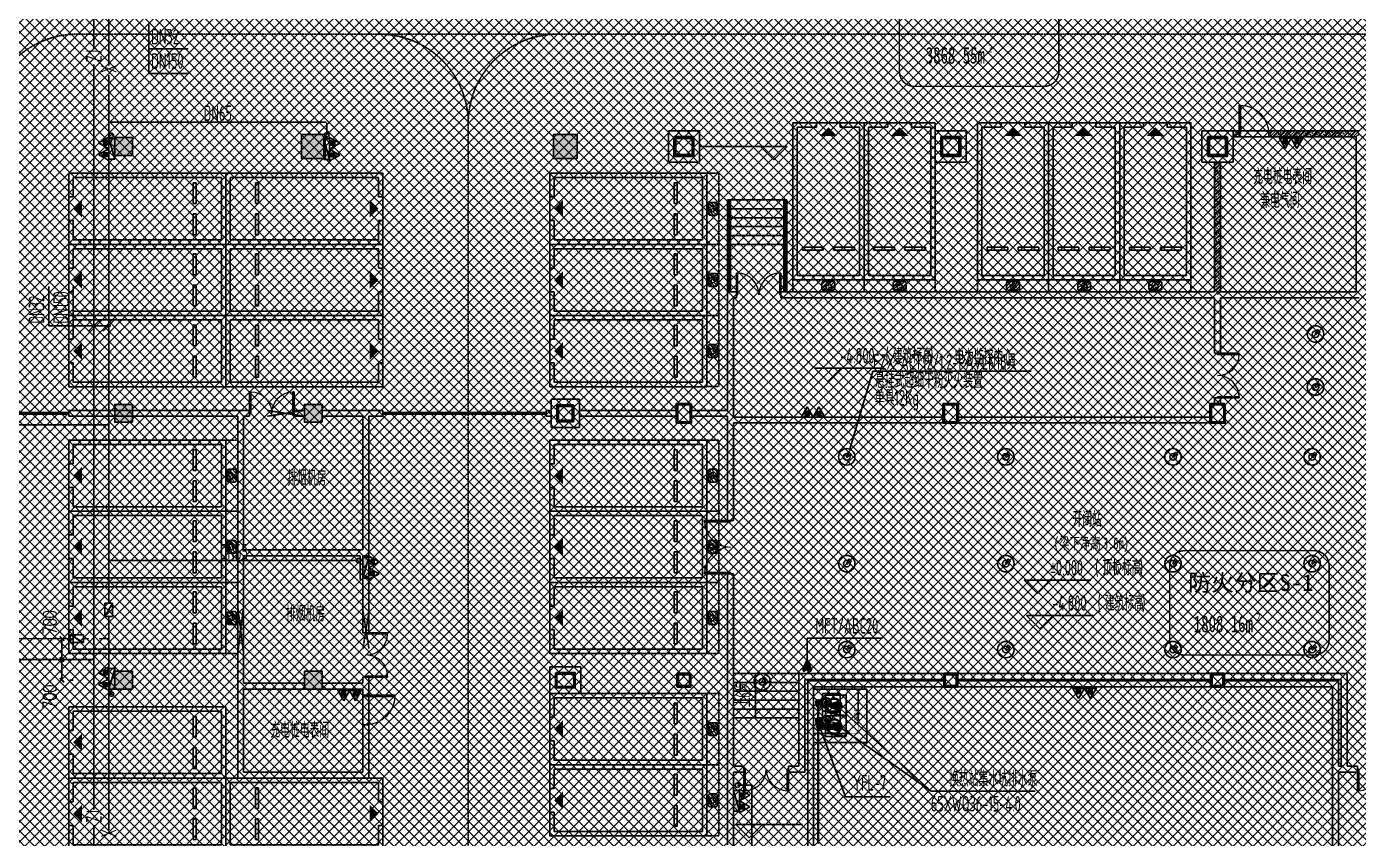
# Model space of a CAD drawing. Extents: x -2120532 to 1934524, y -1331911 to 424203.
# Drawn here: x -85379 to -40459, y -198595 to -171217 of the extents above; entities that cross this region are included whole.
import ezdxf

# ---------------------------------------------------------------- set-up
doc = ezdxf.new("R2010")
doc.units = 0
doc.header["$LTSCALE"] = 10
for name, pattern in [('( Hidden )', [0.375, 0.25, -0.125]), ('__DASH', [0.35, 0.25, -0.1]), ('DASH', [0.35, 0.25, -0.1]), ('排水', [1.1, 1, -0.1])]:
    doc.linetypes.add(name, pattern=pattern)
for name, color, linetype in [('0-绿', 3, 'Continuous'), ('0-蓝', 5, 'Continuous'), ('00-停车位', 67, 'Continuous'), ('A-COLUMN', 8, 'Continuous'), ('A-PUB_HATCH', 8, 'Continuous'), ('A-ROOM_NAME', 23, 'Continuous'), ('A-STAIR', 3, 'Continuous'), ('A-WALL', 2, 'Continuous'), ('car', 252, 'Continuous'), ('DIM_ELEV', 3, 'Continuous'), ('DIM_SYMB', 3, 'Continuous'), ('DOOR_FIRE', 8, 'Continuous'), ('HANDRAIL', 3, 'Continuous'), ('PUB_HATCH', 8, 'Continuous'), ('SPACE', 7, 'Continuous'), ('W-DIM_压力废', 3, 'Continuous'), ('W-DIM_消防', 3, 'Continuous'), ('W-DIM_给水', 3, 'Continuous'), ('W-EQUIP_消火栓', 7, 'Continuous'), ('W-EQUIP_灭火器', 7, 'Continuous'), ('W-PIPE-中水', 122, 'Continuous'), ('W-PIPE-压力废', 31, 'Continuous'), ('W-PIPE-消防', 1, 'Continuous'), ('W-TEXT_中水', 7, 'Continuous'), ('W-TEXT_消防', 7, 'Continuous'), ('W-TWT_DIM', 3, 'Continuous'), ('W-TWT_LEAD', 3, 'Continuous'), ('W-VALVE_压力废', 7, 'Continuous'), ('W-VALVE_废水', 7, 'Continuous'), ('W-VALVE_消防', 7, 'Continuous'), ('W-VPIPE-压力废', 31, 'Continuous'), ('W-VPIPE-消防', 1, 'Continuous'), ('WINDOW', 8, 'Continuous'), ('消防', 1, 'Continuous'), ('画水辅助', 6, 'Continuous'), ('磐龙-图', 7, 'Continuous'), ('车行线', 4, 'Continuous'), ('集水坑', 4, 'Continuous')]:
    doc.layers.add(name, color=color, linetype=linetype)
doc.layers.add('GPS-污水', color=2, linetype='排水', lineweight=40)
doc.layers.add('钢柱', color=51, linetype='Continuous', lineweight=35)
doc.styles.add('8B2_02', font='tssdeng.shx', dxfattribs={"width": 0.6, "bigfont": 'TSSDCHN.shx'})
doc.styles.add('_TCH_DIM_T3', font='SIMPLEX', dxfattribs={"width": 0.705882, "bigfont": 'GBCBIG'})
doc.styles.get("Standard").update_dxf_attribs({"font": 'TSSDENG.shx', "width": 0.7, "bigfont": 'TSSDCHN.shx'})
doc.styles.add('黑体', font='simhei.ttf', dxfattribs={"width": 0.65})
doc.dimstyles.new('_TCH_ARCH&&75', dxfattribs={"dimtxt": 223.125, "dimasz": 75, "dimexe": 187.5, "dimexo": 225, "dimgap": 75, "dimtad": 1, "dimdec": 0, "dimzin": 0, "dimdsep": 46, "dimtxsty": '_TCH_DIM_T3', "dimblk": 'ARCHTICK', "dimcen": 0.09, "dimclrt": 7, "dimazin": 2, "dimtfac": 1, "dimtdec": 0, "dimtix": 1, "dimtmove": 2, "dimatfit": 3, "dimfxl": 0, "dimtolj": 1, "dimtzin": 0, "dimarcsym": 0})
doc.dimstyles.new('_TWT_ARCH&&150', dxfattribs={"dimtxt": 446.25, "dimasz": 150, "dimexe": 375, "dimexo": 450, "dimgap": 189.375, "dimtad": 1, "dimdec": 0, "dimzin": 0, "dimdsep": 46, "dimtxsty": '_TCH_DIM_T3', "dimblk": 'ARCHTICK', "dimcen": 0.09, "dimclrt": 7, "dimazin": 2, "dimtfac": 1, "dimtdec": 0, "dimtix": 1, "dimtmove": 2, "dimatfit": 3, "dimfxl": 0, "dimtolj": 1, "dimtzin": 0, "dimarcsym": 0})
pattern_1 = [(45, (27.5, 1e-10), (-108.18734, 108.18734), []), (45, (55.78, 1e-10), (-108.18734, 108.18734), []), (45, (149.83, 1e-10), (-108.18734, 108.18734), [52.5, -30])]

# ---------------------------------------------------------------- blocks, each defined once
blk = doc.blocks.new('集水坑1500x1500')
blk.add_line((750, -300), (750, -900))
at = {"linetype": '( Hidden )'}
blk.add_lwpolyline([(0, 0), (1500, 0), (1500, -1500), (0, -1500)], close=True, dxfattribs=at)
blk.add_lwpolyline([(150, -900), (150, -300), (1350, -300), (1350, -900)], close=True)
blk = doc.blocks.new('A$C2E841D35')
at = {"color": 7, "ltscale": 100}
for p, q in [((292, 381), (181, 381)), ((292, 219), (181, 219)), ((292, -219), (181, -219)), ((292, -381), (181, -381))]:
    blk.add_line(p, q, dxfattribs=at)
for centre, radius in [((430, 300), 159), ((430, 300), 159), ((150, 297), 86.2), ((150, 297), 86.2), ((150, 300), 62), ((430, 300), 140), ((430, 300), 140), ((430, 300), 73.2), ((430, 300), 73.2), ((430, 300), 56.6), ((430, 300), 56.6), ((150, -303), 86.2), ((150, -303), 86.2), ((150, -300), 62), ((430, -300), 159), ((430, -300), 159), ((430, -300), 140), ((430, -300), 140), ((430, -300), 73.2), ((430, -300), 73.2), ((430, -300), 56.6), ((430, -300), 56.6)]:
    blk.add_circle(centre, radius, dxfattribs=at)
blk = doc.blocks.new('CFGR')
at = {"layer": '消防', "color": 1}
for points in [[(198519, -66058), (198519, -66028), (198459, -66028), (198459, -66058)], [(198503, -65968), (198474, -65968), (198474, -66028), (198503, -66028)]]:
    blk.add_lwpolyline(points, close=True, dxfattribs=at)
blk = doc.blocks.new('CFFR')
at = {"layer": '消防', "color": 1}
for radius in [150, 60]:
    blk.add_circle((198503, -65354), radius, dxfattribs=at)
at = {"layer": '消防', "color": 1, "rotation": 134.9999999997785}
blk.add_blockref('CFGR', (292209, -252353), dxfattribs=at)
blk = doc.blocks.new('42')
at = {"layer": '磐龙-图', "color": 1, "xscale": 1.850336657837033, "yscale": 1.850336657837033, "zscale": 1.850336657837033}
for p in [(-409201, -60659), (-409201, -62446), (-425013, -64802), (-419646, -64802), (-414007, -64802), (-409317, -64802), (-425013, -68403), (-419646, -68403), (-414007, -68403), (-409317, -68403), (-425013, -71301), (-419646, -71301), (-414007, -71301), (-409317, -71301), (-427861, -72389)]:
    blk.add_blockref('CFFR', p, dxfattribs=at)
blk = doc.blocks.new('_ArchTick')
at = {"color": 0, "linetype": 'ByBlock', "const_width": 0.4}
blk.add_lwpolyline([(-0.5, -0.5), (0.5, 0.5)], dxfattribs=at)
blk = doc.blocks.new('车位2400x5300')
at = {"layer": '00-停车位', "color": 251}
for p, q in [((-875, -1000), (-175, -1000)), ((-875, -1100), (-875, -1000)), ((-875, -1100), (-175, -1100)), ((-175, -1100), (-175, -1000)), ((175, -1000), (875, -1000)), ((175, -1100), (175, -1000)), ((175, -1100), (875, -1100)), ((875, -1100), (875, -1000)), ((400, -5300), (-400, -5300))]:
    blk.add_line(p, q, dxfattribs=at)
blk.add_lwpolyline([(400, -5150), (400, -5300), (1200, -5300), (1200, 0), (-1200, 0), (-1200, -5300), (-400, -5300), (-400, -5150), (-1050, -5150), (-1050, -150), (1050, -150), (1050, -5150), (400, -5150)], dxfattribs=at)
blk.add_lwpolyline([(0, -5150, 0, 600, 0), (0, -4850, 600, 600, 0)], format="xyseb", dxfattribs=at)
blk = doc.blocks.new('A$C10817FE3')
at = {"layer": '0-蓝', "color": 9, "linetype": 'DASH', "ltscale": 3, "const_width": 50}
for points in [[(-168718, -10722), (-164340, -10722, 0.414214), (-163840, -10222), (-163840, -7703, 0.414214), (-164340, -7203), (-168718, -7203, 0.414214), (-169218, -7703), (-169218, -10222, 0.414214)], [(-159602, -29901), (-155223, -29901, 0.414214), (-154723, -29401), (-154723, -26882, 0.414214), (-155223, -26382), (-159602, -26382, 0.414214), (-160102, -26882), (-160102, -29401, 0.414214)]]:
    blk.add_lwpolyline(points, format="xyb", close=True, dxfattribs=at)
at = {"layer": '0-绿', "color": 0, "linetype": 'DASH', "style": '黑体', "width": 0.65}
for s, height, p in [('3868.55m', 563.3, (-168327, -9954)), ('2', 282, (-166221, -9579)), ('1808.16m', 563.3, (-159285, -29133)), ('2', 282, (-157179, -28758))]:
    blk.add_text(s, height=height, dxfattribs=at).set_placement(p)
at = {"layer": '0-绿', "color": 0, "linetype": 'DASH', "style": '黑体'}
blk.add_text('防火分区S-1', height=563.3, dxfattribs=at).set_placement((-159473, -27741))
blk = doc.blocks.new('$SB01_1')
h = blk.add_hatch(color=256)
h.dxf.hatch_style = 1
h.paths.add_polyline_path([(-0.381, -0.323), (0.5, 0), (-0.381, 0.323)])
h.paths.add_polyline_path([(0, 0), (0.002, 0), (0.002, 0.001), (0, 0.001)], flags=24)
h.paths.add_polyline_path([(0, -0.002), (0.003, -0.002), (0.003, -0.001), (0, -0.001)], flags=24)
h.paths.add_polyline_path([(0, -0.003), (0.003, -0.003), (0.003, -0.002), (0, -0.002)], flags=24)
for p, q in [((0.5, 0), (-0.381, 0.323)), ((-0.381, 0.323), (-0.381, -0.323)), ((0.5, 0), (-0.381, -0.323))]:
    blk.add_line(p, q)
blk.add_circle((0, 0), 0.5)
at = {"flags": 1}
for tag, p in [('UNIT', (0, 0)), ('SPEC', (0, -0.002)), ('WHAT', (0, -0.003))]:
    blk.add_attdef(tag, p, '', height=0.001, dxfattribs=at)
blk = doc.blocks.new('A$C2EF10B80')
at = {"layer": 'A-PUB_HATCH'}
h = blk.add_hatch(dxfattribs=at)
h.set_pattern_fill('ANSI31', color=256, scale=50, angle=-16.4434)
h.set_pattern_definition([(45, (6188.46, 7099.97), (-56.1266, 56.1266), [])])
h.paths.add_polyline_path([(-983, -100, 0.414214), (-1033, -50), (-1184, -50), (-1091, -207), (-1210, -207), (-1204, -250), (-983, -250)])
h.paths.add_polyline_path([(-983, -250), (-1204, -250), (-1190, -350), (-1033, -350, 0.414213), (-983, -300)])
h.paths.add_polyline_path([(-1262, -250), (-1417, -250), (-1417, -300, 0.414215), (-1367, -350), (-1207, -350)])
h.paths.add_polyline_path([(-1221, -50), (-1367, -50, 0.414214), (-1417, -100), (-1417, -250), (-1262, -250), (-1320, -146), (-1212, -146)])
at = {"layer": 'car', "linetype": 'DASH', "ltscale": 0.5}
blk.add_line((-1367, -350), (-1033, -350), dxfattribs=at)
at = {"layer": 'car', "linetype": 'DASH'}
blk.add_lwpolyline([(-2400, 0), (0, 0), (0, -400), (-2400, -400)], close=True, dxfattribs=at)
at = {"layer": 'car', "linetype": 'DASH', "ltscale": 0.5}
blk.add_lwpolyline([(-1320, -146), (-1185, -390), (-1210, -207), (-1091, -207), (-1227, 23), (-1212, -146)], close=True, dxfattribs=at)
for points in [[(-1367, -50, 0.414214), (-1417, -100), (-1417, -300)], [(-1033, -350, 0.414214), (-983, -300), (-983, -100, 0.414214), (-1033, -50), (-1367, -50)]]:
    blk.add_lwpolyline(points, format="xyb", dxfattribs=at)
at = {"layer": 'car', "linetype": 'DASH'}
blk.add_arc((-1367, -300), 50, 180, 270, dxfattribs=at)
blk = doc.blocks.new('A$C77CA03F4')
at = {"rotation": 16.44344089606073}
for p in [(6792, 2422), (4490, 1742), (2189, 1063)]:
    blk.add_blockref('A$C2EF10B80', p, dxfattribs=at)
blk = doc.blocks.new('_FZH')
blk.add_lwpolyline([(-0.5, -0.5), (0.5, -0.5), (0.5, 0.5), (-0.5, 0.5)], close=True)
at = {"layer": 'PUB_HATCH'}
blk.add_solid([(-0.5, -0.5), (0.5, -0.5), (-0.5, 0.5), (0.5, 0.5)], dxfattribs=at)
blk = doc.blocks.new('$DorLib2D$00000002')
for p, q in [((-0.5, 0), (-0.5, 0.4875)), ((-0.475, 0.4875), (-0.5, 0.4875)), ((-0.475, 0), (-0.475, 0.4875)), ((0.475, 0), (0.475, 0.4875)), ((0.475, 0.4875), (0.5, 0.4875)), ((0.5, 0), (0.5, 0.4875)), ((-0.5, 0), (-0.475, 0)), ((0.5, 0), (0.475, 0))]:
    blk.add_line(p, q)
at = {"lineweight": 13}
for centre, start, end in [((-0.4875, 0), 0, 88.53072), ((0.4875, 0), 91.46928, 180)]:
    blk.add_arc(centre, 0.4875, start, end, dxfattribs=at)
blk = doc.blocks.new('$DorLib2D$00000213')
at = {"color": 0, "linetype": 'DASH', "const_width": 0.02}
blk.add_lwpolyline([(0.5, 0), (-0.5, 0)], dxfattribs=at)
blk = doc.blocks.new('$DorLib2D$00000001')
for p, q in [((0.45, 0.975), (0.5, 0.975)), ((0.45, 0), (0.45, 0.975)), ((0.5, 0), (0.5, 0.975)), ((0.5, 0), (0.45, 0))]:
    blk.add_line(p, q)
at = {"lineweight": 13}
blk.add_arc((0.475, 0), 0.975, 91.4693, 180, dxfattribs=at)
blk = doc.blocks.new('*D341')
at = {"layer": 'Defpoints', "color": 0, "transparency": 16777216}
for p in [(-84368, -192560), (-84187, -192560), (-84368, -193260)]:
    blk.add_point(p, dxfattribs=at)
at = {"layer": 'W-TWT_DIM', "color": 0, "lineweight": -2, "transparency": 16777216}
for p, q in [((-84187, -193260), (-84187, -192560)), ((-83918, -192560), (-83812, -192560)), ((-83918, -193260), (-83812, -193260))]:
    blk.add_line(p, q, dxfattribs=at)
at = {"layer": 'W-TWT_DIM', "color": 0, "lineweight": -2, "transparency": 16777216, "xscale": 150, "yscale": 150, "zscale": 150}
for p, rotation in [((-84187, -192560), 90), ((-84187, -193260), 270)]:
    blk.add_blockref('_ArchTick', p, dxfattribs=dict(at, rotation=rotation))
at = {"layer": 'W-TWT_DIM', "color": 7, "transparency": 16777216, "insert": (-84599, -193815), "char_height": 446.2, "attachment_point": 5, "rotation": 90, "style": '_TCH_DIM_T3'}
blk.add_mtext('\\A1;700', dxfattribs=at)
blk = doc.blocks.new('*D342')
at = {"layer": 'Defpoints', "color": 0, "transparency": 16777216}
for p in [(-84368, -191860), (-84187, -191860), (-84368, -192560)]:
    blk.add_point(p, dxfattribs=at)
at = {"layer": 'W-TWT_DIM', "color": 0, "lineweight": -2, "transparency": 16777216}
for p, q in [((-84187, -192560), (-84187, -191860)), ((-83918, -191860), (-83812, -191860)), ((-83918, -192560), (-83812, -192560))]:
    blk.add_line(p, q, dxfattribs=at)
at = {"layer": 'W-TWT_DIM', "color": 0, "lineweight": -2, "transparency": 16777216, "xscale": 150, "yscale": 150, "zscale": 150}
for p, rotation in [((-84187, -191860), 90), ((-84187, -192560), 270)]:
    blk.add_blockref('_ArchTick', p, dxfattribs=dict(at, rotation=rotation))
at = {"layer": 'W-TWT_DIM', "color": 7, "transparency": 16777216, "insert": (-84599, -191305), "char_height": 446.2, "attachment_point": 5, "rotation": 90, "style": '_TCH_DIM_T3'}
blk.add_mtext('\\A1;700', dxfattribs=at)
blk = doc.blocks.new('$TwtSys$00000434')
for p, q in [((-0.5, 0.5), (-0.5, -0.5)), ((-0.5, -0.5), (0.5, 0.5)), ((0.5, 0.5), (-0.5, 0.5)), ((0.5, -0.5), (0.5, 0.5)), ((-0.5, -0.5), (0.5, -0.5))]:
    blk.add_line(p, q)
blk.add_solid([(0.5, -0.5), (0.5, 0.5), (-0.5, -0.5)])
blk = doc.blocks.new('$TwtSys$00000546')
h = blk.add_hatch()
h.set_pattern_fill('ANSI31', color=256, scale=200, style=0)
h.set_pattern_definition([(45, (-38543.802, -6670.83), (-17.67767, 17.67767), [])])
h.paths.add_polyline_path([(-65, 174), (65, 174), (65, 44), (-65, 44)])
for points in [[(0, 344), (-198, 0), (198, 0)], [(-65, 174), (65, 174), (65, 44), (-65, 44)]]:
    blk.add_lwpolyline(points, close=True)
blk = doc.blocks.new('$VALVE$00000316')
for p, q in [((-125, 72), (125, -72)), ((-125, 72), (-125, -72)), ((-125, 72), (125, 72)), ((125, 72), (125, -72)), ((-125, -72), (125, -72))]:
    blk.add_line(p, q)
at = {"const_width": 21.1}
blk.add_lwpolyline([(-11, 0, 1), (11, 0, 1)], format="xyb", close=True, dxfattribs=at)
for p in [(-125, 0), (125, 0)]:
    blk.add_point(p)
at = {"color": 7, "flags": 9}
for tag in ['XSIZE', 'YSIZE']:
    blk.add_attdef(tag, (0, 0), '', height=0.5, dxfattribs=at)
blk = doc.blocks.new('$TWTSYS$00000547')
blk.add_hatch(color=256).paths.add_polyline_path([(-155, 0), (0, 346), (155, 0)])
for p, q in [((-155, 0), (0, 346)), ((155, 0), (-155, 0)), ((155, 0), (0, 346))]:
    blk.add_line(p, q)
for centre in [(-103, -26), (103, -26)]:
    blk.add_circle(centre, 25.7)
blk = doc.blocks.new('A$C1C3C0163')
h = blk.add_hatch()
h.set_pattern_fill('ANSI37', color=8, scale=150)
h.set_pattern_definition([(45, (-601697.23, -233886.27), (-168.3798, 168.3798), []), (135, (-601697.23, -233886.27), (-168.3798, -168.3798), [])])
h.paths.add_polyline_path([(-80300, 5300), (-80300, -9000), (-62000, -9000), (-62000, -64625), (-76750, -64625), (-76750, -62675), (-73875, -62675), (-73775, -57275), (-100380, -57275), (-100572, -124002), (-71150, -123999), (-71150, -126437), (-63509, -133383), (-65550, -135650), (-61611, -139196), (-83885, -163934), (-83885, -174096), (-119589, -213750), (-196450, -213750), (-196450, -207800), (-209700, -193450), (-209700, -169150), (-201700, -169149), (-201700, 5300), (-192675, 5300)])

msp = doc.modelspace()

# ---------------------------------------------------------------- hatches: boundary and pattern name
at = {"layer": 'DIM_SYMB'}
msp.add_hatch(color=8, dxfattribs=at).paths.add_polyline_path([(-60788.6, -193035.4), (-60788.6, -193485.4), (-60848.6, -193485.4)])
at = {"layer": 'PUB_HATCH'}
h = msp.add_hatch(dxfattribs=at)
h.set_pattern_fill('耐火砖', color=8, scale=50, style=0)
h.set_pattern_definition(pattern_1)
h.paths.add_polyline_path([(-44683.6, -174735.4), (-44683.6, -174935.4), (-44483.6, -174935.4), (-44483.6, -174735.4)])
h = msp.add_hatch(dxfattribs=at)
h.set_pattern_fill('耐火砖', color=8, scale=50, style=0)
h.set_pattern_definition(pattern_1)
h.paths.add_polyline_path([(-40433.6, -174735.4), (-43483.6, -174735.4), (-43483.6, -174935.4), (-40533.6, -174935.4), (-40433.6, -174868.7)])
h = msp.add_hatch(dxfattribs=at)
h.set_pattern_fill('耐火砖', color=8, scale=50, style=0)
h.set_pattern_definition(pattern_1)
h.paths.add_polyline_path([(-45108.6, -175785.4), (-45308.6, -175785.4), (-45308.6, -180160.4), (-45208.6, -180260.4), (-45108.6, -180160.4)])
at = {"layer": 'W-PIPE-消防'}
for points in [[(-60916.1, -196802.8), (-60916.1, -196776.5), (-60889.9, -196776.5)], [(-60916.1, -196802.8), (-60889.9, -196802.8), (-60889.9, -196776.5)]]:
    msp.add_hatch(color=256, dxfattribs=at).paths.add_polyline_path(points)

# ---------------------------------------------------------------- linework, layer by layer
at = {"color": 8, "linetype": 'DASH'}
for points in [[(-76008.6, -184160.4), (-77270.7, -184360.4)], [(-77270.7, -184160.4), (-76008.6, -184360.4)], [(-78058.6, -190764.8), (-78258.6, -192364.8)], [(-78058.6, -192364.8), (-78258.6, -190764.8)], [(-73833.6, -190939.8), (-74033.6, -192189.8)], [(-73833.6, -192189.8), (-74033.6, -190939.8)]]:
    msp.add_lwpolyline(points, dxfattribs=at)
at = {"layer": 'A-COLUMN', "color": 8}
for p, q in [((-62683.6, -174735.4), (-63733.6, -174735.4)), ((-63733.6, -174735.4), (-63733.6, -175785.4)), ((-62683.6, -175785.4), (-62683.6, -174735.4)), ((-53683.6, -174735.4), (-54733.6, -174735.4)), ((-54733.6, -174735.4), (-54733.6, -175785.4)), ((-53683.6, -175785.4), (-53683.6, -174735.4)), ((-44683.6, -174735.4), (-45733.6, -174735.4)), ((-45733.6, -174735.4), (-45733.6, -175785.4)), ((-44683.6, -174735.4), (-45733.6, -174735.4)), ((-45733.6, -174735.4), (-45733.6, -175785.4)), ((-44683.6, -175785.4), (-44683.6, -174735.4)), ((-44683.6, -175785.4), (-44683.6, -174735.4)), ((-63733.6, -175785.4), (-62683.6, -175785.4)), ((-54733.6, -175785.4), (-53683.6, -175785.4)), ((-45733.6, -175785.4), (-44683.6, -175785.4)), ((-45733.6, -175785.4), (-44683.6, -175785.4)), ((-66733.6, -183785.4), (-67683.6, -183785.4)), ((-67683.6, -183785.4), (-67683.6, -184735.4)), ((-66733.6, -183785.4), (-67683.6, -183785.4)), ((-67683.6, -183785.4), (-67683.6, -184735.4)), ((-66733.6, -184735.4), (-66733.6, -183785.4)), ((-66733.6, -184735.4), (-66733.6, -183785.4)), ((-62958.6, -183935.4), (-63458.6, -183935.4)), ((-63458.6, -183935.4), (-63458.6, -184585.4)), ((-62958.6, -184585.4), (-62958.6, -183935.4)), ((-53958.6, -183935.4), (-54458.6, -183935.4)), ((-54458.6, -183935.4), (-54458.6, -184585.4)), ((-53958.6, -184585.4), (-53958.6, -183935.4)), ((-44958.6, -183935.4), (-45458.6, -183935.4)), ((-45458.6, -183935.4), (-45458.6, -184585.4)), ((-44958.6, -184585.4), (-44958.6, -183935.4)), ((-63458.6, -184585.4), (-62958.6, -184585.4)), ((-54458.6, -184585.4), (-53958.6, -184585.4)), ((-45458.6, -184585.4), (-44958.6, -184585.4)), ((-67683.6, -184735.4), (-66733.6, -184735.4)), ((-67683.6, -184735.4), (-66733.6, -184735.4)), ((-66683.6, -192810.4), (-67733.6, -192810.4)), ((-67733.6, -192810.4), (-67733.6, -193710.4)), ((-66683.6, -193710.4), (-66683.6, -192810.4)), ((-62983.6, -193035.4), (-63433.6, -193035.4)), ((-63433.6, -193035.4), (-63433.6, -193485.4)), ((-62983.6, -193485.4), (-62983.6, -193035.4)), ((-53983.6, -193035.4), (-54433.6, -193035.4)), ((-54433.6, -193035.4), (-54433.6, -193485.4)), ((-53983.6, -193485.4), (-53983.6, -193035.4)), ((-44983.6, -193035.4), (-45433.6, -193035.4)), ((-45433.6, -193035.4), (-45433.6, -193485.4)), ((-44983.6, -193485.4), (-44983.6, -193035.4)), ((-63433.6, -193485.4), (-62983.6, -193485.4)), ((-54433.6, -193485.4), (-53983.6, -193485.4)), ((-45433.6, -193485.4), (-44983.6, -193485.4)), ((-67733.6, -193710.4), (-66683.6, -193710.4))]:
    msp.add_line(p, q, dxfattribs=at)
at = {"layer": 'A-STAIR', "color": 8}
for points in [[(-59333.6, -193035.4), (-61533.6, -193035.4)], [(-59333.6, -193335.4), (-61533.6, -193335.4)], [(-59333.6, -193635.4), (-61533.6, -193635.4)], [(-59333.6, -193935.4), (-61533.6, -193935.4)], [(-59333.6, -194235.4), (-61533.6, -194235.4)], [(-59333.6, -194535.4), (-61533.6, -194535.4)]]:
    msp.add_lwpolyline(points, dxfattribs=at)
at = {"layer": 'A-WALL', "color": 8}
for p, q in [((-44483.6, -174735.4), (-44683.6, -174735.4)), ((-44483.6, -174935.4), (-44483.6, -174735.4)), ((-40433.6, -174735.4), (-43483.6, -174735.4)), ((-43483.6, -174735.4), (-43483.6, -174935.4)), ((-44683.6, -174935.4), (-44483.6, -174935.4)), ((-43483.6, -174935.4), (-40533.6, -174935.4)), ((-40533.6, -180160.4), (-40533.6, -174935.4)), ((-45308.6, -180160.4), (-45308.6, -175785.4)), ((-45108.6, -180160.4), (-45108.6, -175785.4)), ((-61433.6, -180160.4), (-61733.6, -180160.4)), ((-61733.6, -184160.4), (-61733.6, -180160.4)), ((-61533.6, -180360.4), (-61433.6, -180360.4)), ((-61533.6, -184260.4), (-61533.6, -180360.4)), ((-61433.6, -180360.4), (-61433.6, -180160.4)), ((-45308.6, -180160.4), (-59933.6, -180160.4)), ((-59933.6, -180160.4), (-59933.6, -180360.4)), ((-59933.6, -180360.4), (-45308.6, -180360.4)), ((-45308.6, -180360.4), (-45308.6, -182235.4)), ((-45108.6, -180160.4), (-40533.6, -180160.4)), ((-45108.6, -182235.4), (-45108.6, -180360.4)), ((-45108.6, -180360.4), (-40433.6, -180360.4)), ((-45308.6, -182235.4), (-45108.6, -182235.4)), ((-78158.6, -184160.4), (-83958.6, -184160.4)), ((-83958.6, -184160.4), (-83958.6, -184360.4)), ((-77858.6, -184160.4), (-78158.6, -184160.4)), ((-77858.6, -184360.4), (-77858.6, -184160.4)), ((-76008.6, -184160.4), (-76358.6, -184160.4)), ((-76358.6, -184160.4), (-76358.6, -184360.4)), ((-75408.6, -184160.4), (-73933.6, -184160.4)), ((-73358.6, -184160.4), (-73933.6, -184160.4)), ((-73358.6, -184360.4), (-73358.6, -184160.4)), ((-67683.6, -184160.4), (-67858.6, -184160.4)), ((-67858.6, -184160.4), (-67858.6, -184360.4)), ((-66733.6, -184160.4), (-63458.6, -184160.4)), ((-62958.6, -184160.4), (-61733.6, -184160.4)), ((-45108.6, -183735.4), (-45308.6, -183735.4)), ((-45308.6, -183735.4), (-45308.6, -183935.4)), ((-45108.6, -183935.4), (-45108.6, -183735.4)), ((-83958.6, -184360.4), (-78258.6, -184360.4)), ((-78258.6, -188960.4), (-78258.6, -184360.4)), ((-78058.6, -188860.4), (-78058.6, -184360.4)), ((-78058.6, -184360.4), (-77858.6, -184360.4)), ((-76358.6, -184360.4), (-76008.6, -184360.4)), ((-75408.6, -184360.4), (-74033.6, -184360.4)), ((-74033.6, -188860.4), (-74033.6, -184360.4)), ((-73833.6, -189060.4), (-73833.6, -184360.4)), ((-73833.6, -184360.4), (-73358.6, -184360.4)), ((-67858.6, -184360.4), (-67683.6, -184360.4)), ((-66733.6, -184360.4), (-63458.6, -184360.4)), ((-62958.6, -184360.4), (-61733.6, -184360.4)), ((-61733.6, -184485.4), (-61733.6, -184360.4)), ((-61733.6, -184485.4), (-61733.6, -187872.9)), ((-61533.6, -184385.4), (-61533.6, -184260.4)), ((-61533.6, -184385.4), (-54458.6, -184385.4)), ((-61533.6, -184585.4), (-54458.6, -184585.4)), ((-61533.6, -187872.9), (-61533.6, -184585.4)), ((-53958.6, -184385.4), (-45458.6, -184385.4)), ((-53958.6, -184585.4), (-45458.6, -184585.4)), ((-61733.6, -187872.9), (-61533.6, -187872.9)), ((-78258.6, -193460.4), (-78258.6, -188960.4)), ((-78058.6, -188860.4), (-74083.6, -188860.4)), ((-78058.6, -189060.4), (-74133.6, -189060.4)), ((-78058.6, -193360.4), (-78058.6, -189060.4)), ((-74133.6, -189860.4), (-74133.6, -189060.4)), ((-74083.6, -188860.4), (-74033.6, -188860.4)), ((-74033.6, -189760.4), (-74033.6, -189060.4)), ((-74033.6, -189060.4), (-73833.6, -189060.4)), ((-74033.6, -189860.4), (-74133.6, -189860.4)), ((-73833.6, -189760.4), (-74033.6, -189760.4)), ((-74033.6, -189860.4), (-74033.6, -191660.4)), ((-73833.6, -191660.4), (-73833.6, -189760.4)), ((-61533.6, -189672.9), (-61733.6, -189672.9)), ((-61733.6, -189672.9), (-61733.6, -196260.4)), ((-61533.6, -196160.4), (-61533.6, -189672.9)), ((-74033.6, -191660.4), (-73833.6, -191660.4)), ((-59333.6, -193035.4), (-54433.6, -193035.4)), ((-59333.6, -196160.4), (-59333.6, -193035.4)), ((-53983.6, -193035.4), (-45433.6, -193035.4)), ((-44983.6, -193035.4), (-40833.6, -193035.4)), ((-40833.6, -196160.4), (-40833.6, -193035.4)), ((-78258.6, -196560.4), (-78258.6, -193460.4)), ((-78058.6, -193360.4), (-76008.6, -193360.4)), ((-78058.6, -196360.4), (-78058.6, -193560.4)), ((-78058.6, -193560.4), (-76008.6, -193560.4)), ((-75408.6, -193360.4), (-74033.6, -193360.4)), ((-75408.6, -193560.4), (-74033.6, -193560.4)), ((-73833.6, -193160.4), (-74033.6, -193160.4)), ((-74033.6, -193160.4), (-74033.6, -193360.4)), ((-74033.6, -193560.4), (-74033.6, -193760.4)), ((-73833.6, -193460.4), (-73833.6, -193160.4)), ((-73833.6, -193760.4), (-73833.6, -193460.4)), ((-59133.6, -193235.4), (-54433.6, -193235.4)), ((-59133.6, -196360.4), (-59133.6, -193235.4)), ((-59033.6, -200560.4), (-59033.6, -193285.4)), ((-59033.6, -193285.4), (-54433.6, -193285.4)), ((-58833.6, -200360.4), (-58833.6, -193485.4)), ((-58833.6, -193485.4), (-54433.6, -193485.4)), ((-53983.6, -193235.4), (-45433.6, -193235.4)), ((-53983.6, -193285.4), (-45433.6, -193285.4)), ((-53983.6, -193485.4), (-45433.6, -193485.4)), ((-44983.6, -193235.4), (-41033.6, -193235.4)), ((-44983.6, -193285.4), (-41133.6, -193285.4)), ((-44983.6, -193485.4), (-41333.6, -193485.4)), ((-41333.6, -196260.4), (-41333.6, -193485.4)), ((-41133.6, -196160.4), (-41133.6, -193285.4)), ((-41033.6, -196160.4), (-41033.6, -193235.4)), ((-74033.6, -193760.4), (-73833.6, -193760.4)), ((-73833.6, -194760.4), (-74033.6, -194760.4)), ((-74033.6, -194760.4), (-74033.6, -196360.4)), ((-73833.6, -196560.4), (-73833.6, -194760.4)), ((-61733.6, -198810.4), (-61733.6, -196260.4)), ((-61183.6, -196160.4), (-61533.6, -196160.4)), ((-61183.6, -196360.4), (-61183.6, -196160.4)), ((-59333.6, -196160.4), (-59683.6, -196160.4)), ((-59683.6, -196160.4), (-59683.6, -196360.4)), ((-41333.6, -209848.7), (-41333.6, -196260.4)), ((-41133.6, -196160.4), (-41033.6, -196160.4)), ((-40483.6, -196160.4), (-40833.6, -196160.4)), ((-40483.6, -196360.4), (-40483.6, -196160.4)), ((-78258.6, -196560.4), (-73833.6, -196560.4)), ((-78058.6, -196360.4), (-74033.6, -196360.4)), ((-61533.6, -196360.4), (-61183.6, -196360.4)), ((-61533.6, -198910.4), (-61533.6, -196360.4)), ((-59683.6, -196360.4), (-59133.6, -196360.4)), ((-41133.6, -196360.4), (-40933.6, -196360.4)), ((-41133.6, -209948.7), (-41133.6, -196360.4)), ((-40933.6, -196360.4), (-40483.6, -196360.4))]:
    msp.add_line(p, q, dxfattribs=at)
at = {"layer": 'DIM_ELEV', "color": 8}
for p, q in [((-59721.7, -175261.5), (-62683.6, -175261.5)), ((-60171.7, -175711.5), (-60621.7, -175261.5)), ((-60171.7, -175711.5), (-59721.7, -175261.5)), ((-58352.4, -183184.7), (-58802.4, -182734.7)), ((-58802.4, -182734.7), (-56556.5, -182734.7)), ((-58352.4, -183184.7), (-57902.4, -182734.7)), ((-51279.8, -190337.1), (-51729.8, -189887.1)), ((-51729.8, -189887.1), (-49483.9, -189887.1)), ((-51279.8, -190337.1), (-50829.8, -189887.1)), ((-51202.1, -191526.3), (-51652.1, -191076.3)), ((-51652.1, -191076.3), (-49406.2, -191076.3)), ((-51202.1, -191526.3), (-50752.1, -191076.3)), ((-61003.2, -198582.3), (-61453.2, -198132.3)), ((-61453.2, -198132.3), (-59207.3, -198132.3)), ((-61003.2, -198582.3), (-60553.2, -198132.3))]:
    msp.add_line(p, q, dxfattribs=at)
at = {"layer": 'DIM_SYMB', "color": 8}
msp.add_lwpolyline([(-60788.6, -194535.4), (-60788.6, -193035.4)], dxfattribs=at)
at = {"layer": 'GPS-污水', "color": 8, "linetype": '排水'}
for p, q in [((-58578.6, -194110.4), (-58376.8, -194110.4)), ((-58578.6, -194810.4), (-58376.8, -194810.4))]:
    msp.add_line(p, q, dxfattribs=at)
for centre in [(-58653.6, -194110.4), (-58653.6, -194810.4)]:
    msp.add_circle(centre, 75, dxfattribs=at)
at = {"layer": 'HANDRAIL', "color": 8}
for points in [[(-59733.6, -177060.4), (-61733.6, -177060.4)], [(-61733.6, -180160.4), (-61733.6, -180160.4), (-61733.6, -177060.4)], [(-61703.6, -180160.4), (-61703.6, -177060.4)], [(-61663.6, -180160.4), (-61663.6, -177060.4)], [(-61633.6, -180160.4), (-61633.6, -180160.4), (-61633.6, -177060.4)], [(-59833.6, -177360.4), (-61633.6, -177360.4)], [(-59833.6, -180160.4), (-59833.6, -180160.4), (-59833.6, -177060.4)], [(-59803.6, -180160.4), (-59803.6, -177060.4)], [(-59763.6, -180160.4), (-59763.6, -177060.4)], [(-59733.6, -180160.4), (-59733.6, -180160.4), (-59733.6, -177060.4)], [(-59833.6, -177660.4), (-61633.6, -177660.4)], [(-59833.6, -177960.4), (-61633.6, -177960.4)], [(-59833.6, -178260.4), (-61633.6, -178260.4)], [(-59833.6, -178560.4), (-61633.6, -178560.4)]]:
    msp.add_lwpolyline(points, dxfattribs=at)
at = {"layer": 'W-DIM_压力废', "linetype": 'ByBlock'}
for p, q in [((-58679.3, -194689.3, 0), (-57752.6, -197192.9, 0)), ((-57752.6, -197192.9, 0), (-56246.2, -197192.9, 0))]:
    msp.add_line(p, q, dxfattribs=at)
at = {"layer": 'W-DIM_消防'}
for p, q in [((-81253.8, -171143.2), (-81253.8, -172793.2)), ((-81253.8, -171968.2), (-79925.2, -171968.2)), ((-81253.8, -172793.2), (-79925.2, -172793.2)), ((-84633.6, -181307), (-84633.6, -179978.5)), ((-83808.6, -181307), (-83808.6, -179978.5)), ((-83808.6, -181307), (-84633.6, -181307)), ((-82533.6, -181307), (-83808.6, -181307)), ((-82923, -181121.4), (-83294.2, -181492.6)), ((-82794.2, -181492.6), (-82423, -181121.4))]:
    msp.add_line(p, q, dxfattribs=at)
at = {"layer": 'W-PIPE-中水', "ltscale": 1.5, "const_width": 52.5}
for points in [[(-83108.6, -169719), (-83108.6, -171980.1)], [(-83108.6, -172493.6), (-83108.6, -192560.3)], [(-83108.6, -192560.3), (-90377.6, -192560.3)], [(-83108.6, -192560.3), (-83108.6, -197625.3)], [(-83108.6, -198138.8), (-83108.6, -201372.4)]]:
    msp.add_lwpolyline(points, dxfattribs=at)
at = {"layer": 'W-PIPE-压力废', "ltscale": 1.5, "const_width": 75}
msp.add_lwpolyline([(-58676.3, -193999.2), (-58678, -198775.6)], dxfattribs=at)
at = {"layer": 'W-PIPE-消防', "ltscale": 1.5, "const_width": 52.5}
for points in [[(-82608.6, -172533.6), (-82608.6, -170037.5)], [(-82608.6, -174436.3), (-82608.6, -172853.2)], [(-75273.8, -174436.3), (-82608.6, -174436.3)], [(-82608.6, -174884.7), (-82608.6, -174436.3)], [(-75250.7, -174864.6), (-75250.7, -174461.6)], [(-82608.6, -174884.7), (-82520.6, -174884.7)], [(-82608.6, -184650.2), (-82608.6, -174884.7)], [(-82520.6, -174959.7), (-82520.6, -175123.4)], [(-75250.7, -174939.6), (-75250.7, -174999.1)], [(-90332.8, -184650.2), (-82608.6, -184650.2)], [(-82608.6, -189227), (-82608.6, -184650.2)], [(-82608.6, -190658), (-82608.6, -189227)], [(-82608.6, -189227), (-74187.2, -189227)], [(-74112.3, -189226), (-74010.4, -189224.7)], [(-82608.6, -193728), (-82608.6, -191107.4)], [(-91732.4, -191860.4), (-83908.7, -191860.4)], [(-83459.3, -191860.4), (-83284.9, -191860.4)], [(-82932.4, -191860.4), (-82608.6, -191860.4)], [(-82515.8, -193653), (-82515.8, -193560.4)], [(-82515.8, -193728), (-82608.6, -193728)], [(-82608.6, -198314.4), (-82608.6, -193728)], [(-61403, -196802.8), (-60916.1, -196802.8)], [(-60916.1, -201372.4), (-60916.1, -196802.8)]]:
    msp.add_lwpolyline(points, dxfattribs=at)
at = {"layer": 'W-TWT_LEAD'}
for p, q in [((-59051.1, -192563.8), (-59051.1, -191845.6)), ((-59051.1, -191845.6), (-56509, -191845.6)), ((-58157.3, -194007.1), (-54863.6, -197007.3)), ((-58194.2, -194661), (-54863.6, -197007.3)), ((-54863.6, -197007.3), (-51357.2, -197007.3))]:
    msp.add_line(p, q, dxfattribs=at)
at = {"layer": 'W-VPIPE-压力废', "linetype": 'ByBlock'}
msp.add_circle((-58679.3, -194689.3), 75, dxfattribs=at)
at = {"layer": 'W-VPIPE-消防'}
for centre in [(-82520.6, -174884.7), (-75250.7, -174864.6), (-74187.2, -189227), (-82515.8, -193728), (-61403, -196802.8)]:
    msp.add_circle(centre, 75, dxfattribs=at)
at = {"layer": 'WINDOW', "color": 8}
for p, q in [((-43483.6, -174735.4), (-44483.6, -174735.4)), ((-43483.6, -174935.4), (-44483.6, -174935.4)), ((-74033.6, -194760.4), (-74033.6, -193760.4)), ((-73833.6, -194760.4), (-73833.6, -193760.4))]:
    msp.add_line(p, q, dxfattribs=at)
at = {"layer": '车行线', "color": 8, "linetype": '__DASH', "ltscale": 1.5}
for points in [[(81616.4, -174472.9), (81616.4, -219310.4, 0.4142136), (84616.4, -222310.4), (96166.4, -222310.4, 0.4142136), (99166.4, -219310.4), (99166.4, -174472.9, 0.4142136), (96166.4, -171472.9), (-83683.6, -171472.9, 0.4142136), (-86683.6, -174472.9), (-86683.6, -232210.4, 0.4142136), (-83683.6, -235210.4), (-73483.6, -235210.4)], [(-73483.6, -171472.9, -0.4142136), (-70483.6, -174472.9)], [(-67483.6, -171472.9, 0.4142136), (-70483.6, -174472.9)], [(-18583.6, -174472.9), (-18583.6, -293760.4, -0.4142136), (-21583.6, -296760.4), (-67483.6, -296760.4, -0.4142136), (-70483.6, -293760.4), (-70483.6, -174472.9)]]:
    msp.add_lwpolyline(points, format="xyb", dxfattribs=at)
at = {"layer": '钢柱', "color": 8, "lineweight": 35}
for points in [[(-62883.6, -174935.4), (-63533.6, -174935.4), (-63533.6, -175585.4), (-62883.6, -175585.4)], [(-62923.6, -175545.4), (-63493.6, -175545.4), (-63493.6, -174975.4), (-62923.6, -174975.4)], [(-53883.6, -174935.4), (-54533.6, -174935.4), (-54533.6, -175585.4), (-53883.6, -175585.4)], [(-53923.6, -175545.4), (-54493.6, -175545.4), (-54493.6, -174975.4), (-53923.6, -174975.4)], [(-44883.6, -174935.4), (-45533.6, -174935.4), (-45533.6, -175585.4), (-44883.6, -175585.4)], [(-44923.6, -175545.4), (-45493.6, -175545.4), (-45493.6, -174975.4), (-44923.6, -174975.4)], [(-66933.6, -183985.4), (-67483.6, -183985.4), (-67483.6, -184535.4), (-66933.6, -184535.4)], [(-66963.6, -184505.4), (-67453.6, -184505.4), (-67453.6, -184015.4), (-66963.6, -184015.4)], [(-62958.6, -183935.4), (-63458.6, -183935.4), (-63458.6, -184585.4), (-62958.6, -184585.4)], [(-62988.6, -184555.4), (-63428.6, -184555.4), (-63428.6, -183965.4), (-62988.6, -183965.4)], [(-53958.6, -183935.4), (-54458.6, -183935.4), (-54458.6, -184585.4), (-53958.6, -184585.4)], [(-53988.6, -184555.4), (-54428.6, -184555.4), (-54428.6, -183965.4), (-53988.6, -183965.4)], [(-44958.6, -183935.4), (-45458.6, -183935.4), (-45458.6, -184585.4), (-44958.6, -184585.4)], [(-44988.6, -184555.4), (-45428.6, -184555.4), (-45428.6, -183965.4), (-44988.6, -183965.4)], [(-67533.6, -193010.4), (-67533.6, -193510.4), (-66883.6, -193510.4), (-66883.6, -193010.4)], [(-66913.6, -193040.4), (-66913.6, -193480.4), (-67503.6, -193480.4), (-67503.6, -193040.4)], [(-62983.6, -193035.4), (-63433.6, -193035.4), (-63433.6, -193485.4), (-62983.6, -193485.4)], [(-63013.6, -193455.4), (-63403.6, -193455.4), (-63403.6, -193065.4), (-63013.6, -193065.4)], [(-53983.6, -193035.4), (-54433.6, -193035.4), (-54433.6, -193485.4), (-53983.6, -193485.4)], [(-54013.6, -193455.4), (-54403.6, -193455.4), (-54403.6, -193065.4), (-54013.6, -193065.4)], [(-44983.6, -193035.4), (-45433.6, -193035.4), (-45433.6, -193485.4), (-44983.6, -193485.4)], [(-45013.6, -193455.4), (-45403.6, -193455.4), (-45403.6, -193065.4), (-45013.6, -193065.4)]]:
    msp.add_lwpolyline(points, close=True, dxfattribs=at)
at = {"layer": '集水坑', "color": 8, "linetype": 'DASH', "ltscale": 0.5}
msp.add_lwpolyline([(-57033.6, -193560.4), (-57033.6, -195360.4), (-58833.6, -195360.4), (-58833.6, -193560.4)], close=True, dxfattribs=at)
for points in [[(-58439.6, -193760.4), (-58335.5, -194356.2), (-57739.6, -194460.4)], [(-58433.6, -194460.4), (-58329.4, -195056.2), (-57733.6, -195160.4)]]:
    msp.add_lwpolyline(points, dxfattribs=at)
at = {"layer": '集水坑', "color": 8, "linetype": 'Continuous', "ltscale": 0.5}
for points in [[(-57733.6, -194460.4), (-57733.6, -193760.4), (-58433.6, -193760.4), (-58433.6, -194460.4)], [(-57733.6, -195160.4), (-57733.6, -194460.4), (-58433.6, -194460.4), (-58433.6, -195160.4)]]:
    msp.add_lwpolyline(points, close=True, dxfattribs=at)

# ---------------------------------------------------------------- block references
at = {"color": 8}
msp.add_blockref('A$C10817FE3', (113277.6, -162510.4), dxfattribs=at)
for name, p, rotation in [('A$C77CA03F4', (-62033.6, -183360.4), 73.55655642770577), ('A$C2EF10B80', (-59533.6, -180160.4), 179.9999973237665), ('A$C2EF10B80', (-57133.6, -180160.4), 179.9999973237665), ('A$C2EF10B80', (-53308.6, -180160.4), 179.9999973237665), ('A$C2EF10B80', (-50908.6, -180160.4), 179.9999973237665), ('A$C2EF10B80', (-48508.6, -180160.4), 179.9999973237665), ('A$C77CA03F4', (-78258.6, -192360.4), 73.55655642770577), ('A$C77CA03F4', (-62033.6, -192360.4), 73.55655642770577), ('A$C2EF10B80', (-62433.6, -193710.4), 89.99999732376651), ('A$C2EF10B80', (-62433.6, -196110.4), 89.99999732376651)]:
    msp.add_blockref(name, p, dxfattribs=dict(at, rotation=rotation))
at = {"layer": '00-停车位', "color": 8}
for p, rotation in [((-58333.6, -179760.4), 180), ((-55933.6, -179760.4), 180), ((-52108.6, -179760.4), 180), ((-49708.6, -179760.4), 180), ((-47308.6, -179760.4), 180), ((-78658.6, -177360.4), 90.00000002822868), ((-62433.6, -177360.4), 270), ((-78658.6, -179760.4), 90.00000002822868), ((-62433.6, -179760.4), 270), ((-78658.6, -182160.4), 90.00000002822868), ((-62433.6, -182160.4), 270), ((-62433.6, -186360.4), 270), ((-62433.6, -188760.4), 270), ((-62433.6, -191160.4), 270), ((-62433.6, -194910.4), 270), ((-62433.6, -197310.4), 270), ((-78658.6, -197760.4), 90.00000002822868)]:
    msp.add_blockref('车位2400x5300', p, dxfattribs=dict(at, rotation=rotation))
at = {"layer": '00-停车位', "color": 8, "xscale": -1, "rotation": 269.9999999717713}
for p in [(-78658.6, -177360.4), (-78658.6, -179760.4), (-78658.6, -182160.4), (-78658.6, -186360.4), (-78658.6, -188760.4), (-78658.6, -191160.4), (-78658.6, -195360.4), (-78658.6, -197760.4)]:
    msp.add_blockref('车位2400x5300', p, dxfattribs=at)
at = {"layer": 'A-COLUMN', "color": 8, "rotation": 90}
for p, xscale, yscale, zscale in [((-82108.6, -175260.4), 600, 600, 600), ((-75708.6, -175260.4), 800, 800, 800), ((-67208.6, -175260.4), 800, 800, 800), ((-82108.6, -184260.4), 600, 600, 600), ((-75708.6, -184260.4), 600, 600, 600), ((-82108.6, -193260.4), 600, 600, 600), ((-75708.6, -193260.4), 600, 600, 600)]:
    msp.add_blockref('_FZH', p, dxfattribs=dict(at, xscale=xscale, yscale=yscale, zscale=zscale))
at = {"layer": 'DOOR_FIRE', "color": 8, "zscale": 200}
for name, p, xscale, yscale in [('$DorLib2D$00000002', (-60683.6, -180260.4), 1500, 1500), ('$DorLib2D$00000002', (-77108.6, -184260.4), -1500, 1500), ('$DorLib2D$00000213', (-86708.6, -184260.4), -5500, -5500), ('$DorLib2D$00000213', (-70608.6, -184260.4), -5500, -5500), ('$DorLib2D$00000002', (-60433.6, -196260.4), -1500, -1500), ('$DorLib2D$00000002', (-39733.6, -196260.4), -1500, -1500)]:
    msp.add_blockref(name, p, dxfattribs=dict(at, xscale=xscale, yscale=yscale))
at = {"layer": 'DOOR_FIRE', "color": 8, "zscale": 200, "rotation": 90}
for p, xscale, yscale in [((-45208.6, -182985.4), -1500, -1500), ((-61633.6, -188772.9), 1800, 1800), ((-73933.6, -192410.4), -1500, -1500)]:
    msp.add_blockref('$DorLib2D$00000002', p, dxfattribs=dict(at, xscale=xscale, yscale=yscale))
at = {"layer": 'GPS-污水', "color": 8, "linetype": '排水', "xscale": -480.0000000000002, "yscale": 480.0000000000002, "zscale": 480.0000000000002, "rotation": 356.2535374729292}
for p in [(-58137.3, -194123.9, 0), (-58137.3, -194823.9, 0)]:
    msp.add_blockref('$SB01_1', p, dxfattribs=at)
at = {"layer": 'W-EQUIP_消火栓', "xscale": 700, "zscale": 700}
for p, yscale, rotation in [((-82508.6, -175336.5), 200, 90.00000000000773), ((-75258.6, -175349.1), 200, 270.0000000000076), ((-73933.6, -189471.2), -200, 89.99999999999237), ((-82508.6, -193210.4), -200, 269.9999999999923), ((-61433.6, -197333.2), 200, 270.0000000000076)]:
    msp.add_blockref('$TwtSys$00000434', p, dxfattribs=dict(at, yscale=yscale, rotation=rotation))
at = {"layer": 'W-EQUIP_灭火器'}
for name, p, rotation in [('$TwtSys$00000546', (-82608.6, -175138.1), 90.00000000000767), ('$TwtSys$00000546', (-75158.6, -175150.7), 270.0000000000076), ('$TwtSys$00000546', (-42926.3, -174982.7), 180.0000000000076), ('$TwtSys$00000546', (-42529.5, -174982.7), 180.0000000000076), ('$TwtSys$00000546', (-82608.6, -175534.9), 90.00000000000767), ('$TwtSys$00000546', (-75158.6, -175547.4), 270.0000000000076), ('$TwtSys$00000546', (-59049.3, -184385.4), 7.748103583203739e-12), ('$TwtSys$00000546', (-58652.6, -184385.4), 7.748103583203739e-12), ('$TwtSys$00000546', (-73833.6, -189272.8), 269.9999999999923), ('$TwtSys$00000546', (-73833.6, -189669.6), 269.9999999999923), ('$TWTSYS$00000547', (-59051.1, -192910.2), 7.619297816915369e-12), ('$TwtSys$00000546', (-82608.6, -193012), 89.99999999999226), ('$TwtSys$00000546', (-82608.6, -193408.8), 89.99999999999226), ('$TwtSys$00000546', (-74683.9, -193609.4), 180.0000000000076), ('$TwtSys$00000546', (-74287.2, -193609.4), 180.0000000000076), ('$TwtSys$00000546', (-61333.6, -197134.9), 270.0000000000076), ('$TwtSys$00000546', (-61333.6, -197531.6), 270.0000000000076)]:
    msp.add_blockref(name, p, dxfattribs=dict(at, rotation=rotation))
at = {"layer": 'W-EQUIP_灭火器', "yscale": -1, "rotation": 359.9999999999923}
for p in [(-49895.5, -193537.9), (-49498.7, -193537.9)]:
    msp.add_blockref('$TwtSys$00000546', p, dxfattribs=at)
at = {"layer": 'W-VALVE_压力废', "rotation": 90}
msp.add_blockref('集水坑1500x1500', (-58833.6, -195060.4, 0), dxfattribs=at)
at = {"layer": 'W-VALVE_废水', "xscale": -1, "rotation": 180}
msp.add_blockref('A$C2E841D35', (-58826.7, -194314.2, 0), dxfattribs=at)
at = {"layer": 'W-VALVE_消防', "xscale": 1.8, "yscale": 1.8, "zscale": 1.8, "rotation": 90}
msp.add_blockref('$VALVE$00000316', (-82608.6, -190882.7), dxfattribs=at)
at = {"layer": 'W-VALVE_消防', "xscale": 1.8, "yscale": 1.8, "zscale": 1.8}
msp.add_blockref('$VALVE$00000316', (-83684, -191860.4), dxfattribs=at)
at = {"layer": 'WINDOW', "color": 8, "xscale": 1000, "yscale": -1000, "zscale": 1000}
for p, rotation in [((-43983.6, -174835.4), 180.000000000001), ((-73933.6, -194260.4), 90)]:
    msp.add_blockref('$DorLib2D$00000001', p, dxfattribs=dict(at, rotation=rotation))
at = {"layer": '画水辅助'}
msp.add_blockref('A$C1C3C0163', (106241.4, -167810.4), dxfattribs=at)
at = {"layer": '画水辅助', "color": 4}
msp.add_blockref('42', (0, 0), dxfattribs=at)

# ---------------------------------------------------------------- texts
at = {"layer": '0-绿', "color": 8, "linetype": 'DASH', "style": '黑体'}
msp.add_text('JSK2', height=179.2, rotation=270, dxfattribs=at).set_placement((-57462.2, -194190.4, 0))
at = {"layer": 'A-ROOM_NAME', "color": 8, "style": '8B2_02', "width": 0.6}
for s, p in [('充电桩电表间', (-44005.9, -176533.9)), ('兼电气间', (-43767.7, -177331.3)), ('电力监控中心', (-54086.2, -182619.4)), ('排烟机房', (-76589.1, -186701.2)), ('开闭站', (-50104, -188091.2)), ('排烟机房', (-76632.5, -191281)), ('充电桩电表间', (-77157.5, -195204.3))]:
    msp.add_text(s, height=525, dxfattribs=at).set_placement(p)
at = {"layer": 'DIM_ELEV', "color": 8, "style": '8B2_02', "width": 0.6}
for s, p in [('-4.800', (-57934.2, -182577.2)), ('(', (-56406.5, -182577.2)), ('建筑标高', (-56164.2, -182577.2)), (')', (-54904.2, -182577.2)), ('%%P0.000', (-50861.6, -189729.6)), ('(', (-49333.9, -189729.6)), ('顶板标高', (-49091.6, -189729.6)), (')', (-47831.6, -189729.6)), ('-4.800', (-50783.9, -190918.8)), ('(', (-49256.2, -190918.8)), ('建筑标高', (-49013.9, -190918.8)), (')', (-47753.9, -190918.8))]:
    msp.add_text(s, height=525, dxfattribs=at).set_placement(p)
at = {"layer": 'DIM_SYMB', "color": 8}
for s, width, p in [('步', 0.6, (-60946.1, -193657.5)), ('上', 0.6, (-60946.1, -194166.3)), ('6', 0.48, (-60946.1, -193851.3))]:
    msp.add_text(s, height=525, rotation=90, dxfattribs=dict(at, width=width)).set_placement(p)
at = {"layer": 'SPACE', "color": 8, "style": '黑体', "width": 0.65}
for s, p in [('(', (-50732.2, -188838.3)), ('梁下净高', (-50547.9, -188838.3)), ('3.6m)', (-49073.5, -188838.3))]:
    msp.add_text(s, height=394.3, dxfattribs=at).set_placement(p)
at = {"layer": 'W-DIM_压力废', "color": 7, "linetype": 'ByBlock', "style": '8B2_02', "width": 0.6}
msp.add_text('YFL-7', height=525, dxfattribs=at).set_placement((-57502.2, -196982.9, 0))
at = {"layer": 'W-DIM_消防', "color": 7, "style": '8B2_02', "width": 0.6}
for s, p in [('DN32', (-81178.8, -171818.2)), ('DN150', (-81178.8, -172643.2))]:
    msp.add_text(s, height=525, dxfattribs=at).set_placement(p)
for s, p in [('DN32', (-84783.6, -181232)), ('DN150', (-83958.6, -181232))]:
    msp.add_text(s, height=525, rotation=90, dxfattribs=at).set_placement(p)
at = {"layer": 'W-DIM_给水', "color": 7, "style": '8B2_02', "width": 0.6}
for s, p in [('FZX-ACT12/1.2-PAVLN16具', (-56825, -182790.8)), ('悬挂式超细干粉灭火装置', (-56762.6, -183412.8)), ('单具12Kg', (-56764.8, -183995.8))]:
    msp.add_text(s, height=525, dxfattribs=at).set_placement(p)
at = {"layer": 'W-TEXT_中水', "style": '8B2_02', "width": 0.6}
for p in [(-82846.1, -172418.6), (-82846.1, -198063.8)]:
    msp.add_text('ZJ', height=525, rotation=90, dxfattribs=at).set_placement(p)
at = {"layer": 'W-TEXT_消防', "style": '8B2_02', "width": 0.6}
for p in [(-82346.1, -172778.2), (-82346.1, -198559)]:
    msp.add_text('X', height=525, rotation=90, dxfattribs=at).set_placement(p)
for p in [(-79407.6, -174398.8), (-78864.4, -189189.5)]:
    msp.add_text('DN65', height=525, dxfattribs=at).set_placement(p)
at = {"layer": 'W-TWT_LEAD', "color": 7, "style": '8B2_02', "width": 0.6}
for s, p in [('MFT/ABC20', (-58770.6, -191688.1)), ('换热站集水坑排水泵', (-54262.5, -196849.8)), ('65XWQ36-15-4.0', (-54878.8, -197689.8))]:
    msp.add_text(s, height=525, dxfattribs=at).set_placement(p)

# ---------------------------------------------------------------- dimensions: what is measured, and where the dimension line sits
at = {"layer": 'W-TWT_DIM'}
for base, p1, p2, picture, middle in [((-84186.6, -191860.4), (-84368.5, -192560.3), (-84368.5, -191860.4), '*D342', (-84599.1, -191305.4)), ((-84186.6, -192560.3), (-84368.5, -193260.4), (-84368.5, -192560.3), '*D341', (-84599.1, -193815.4))]:
    dim = msp.add_linear_dim(base=base, p1=p1, p2=p2, angle=90, dimstyle='_TWT_ARCH&&150', dxfattribs=at)
    dim.commit()
    dim.dimension.update_dxf_attribs({"geometry": picture, "text_midpoint": middle, "dimtype": 129})

# ---------------------------------------------------------------- leaders
at = {"layer": '磐龙-图', "color": 0}
msp.add_leader([(-57612.1, -185470.9), (-56836.2, -182835.1), (-51497.2, -182835.1)], dimstyle='_TCH_ARCH&&75', override={"dimgap": 75, "dimtad": 0}, dxfattribs=at)

doc.saveas('drawing.dxf')
